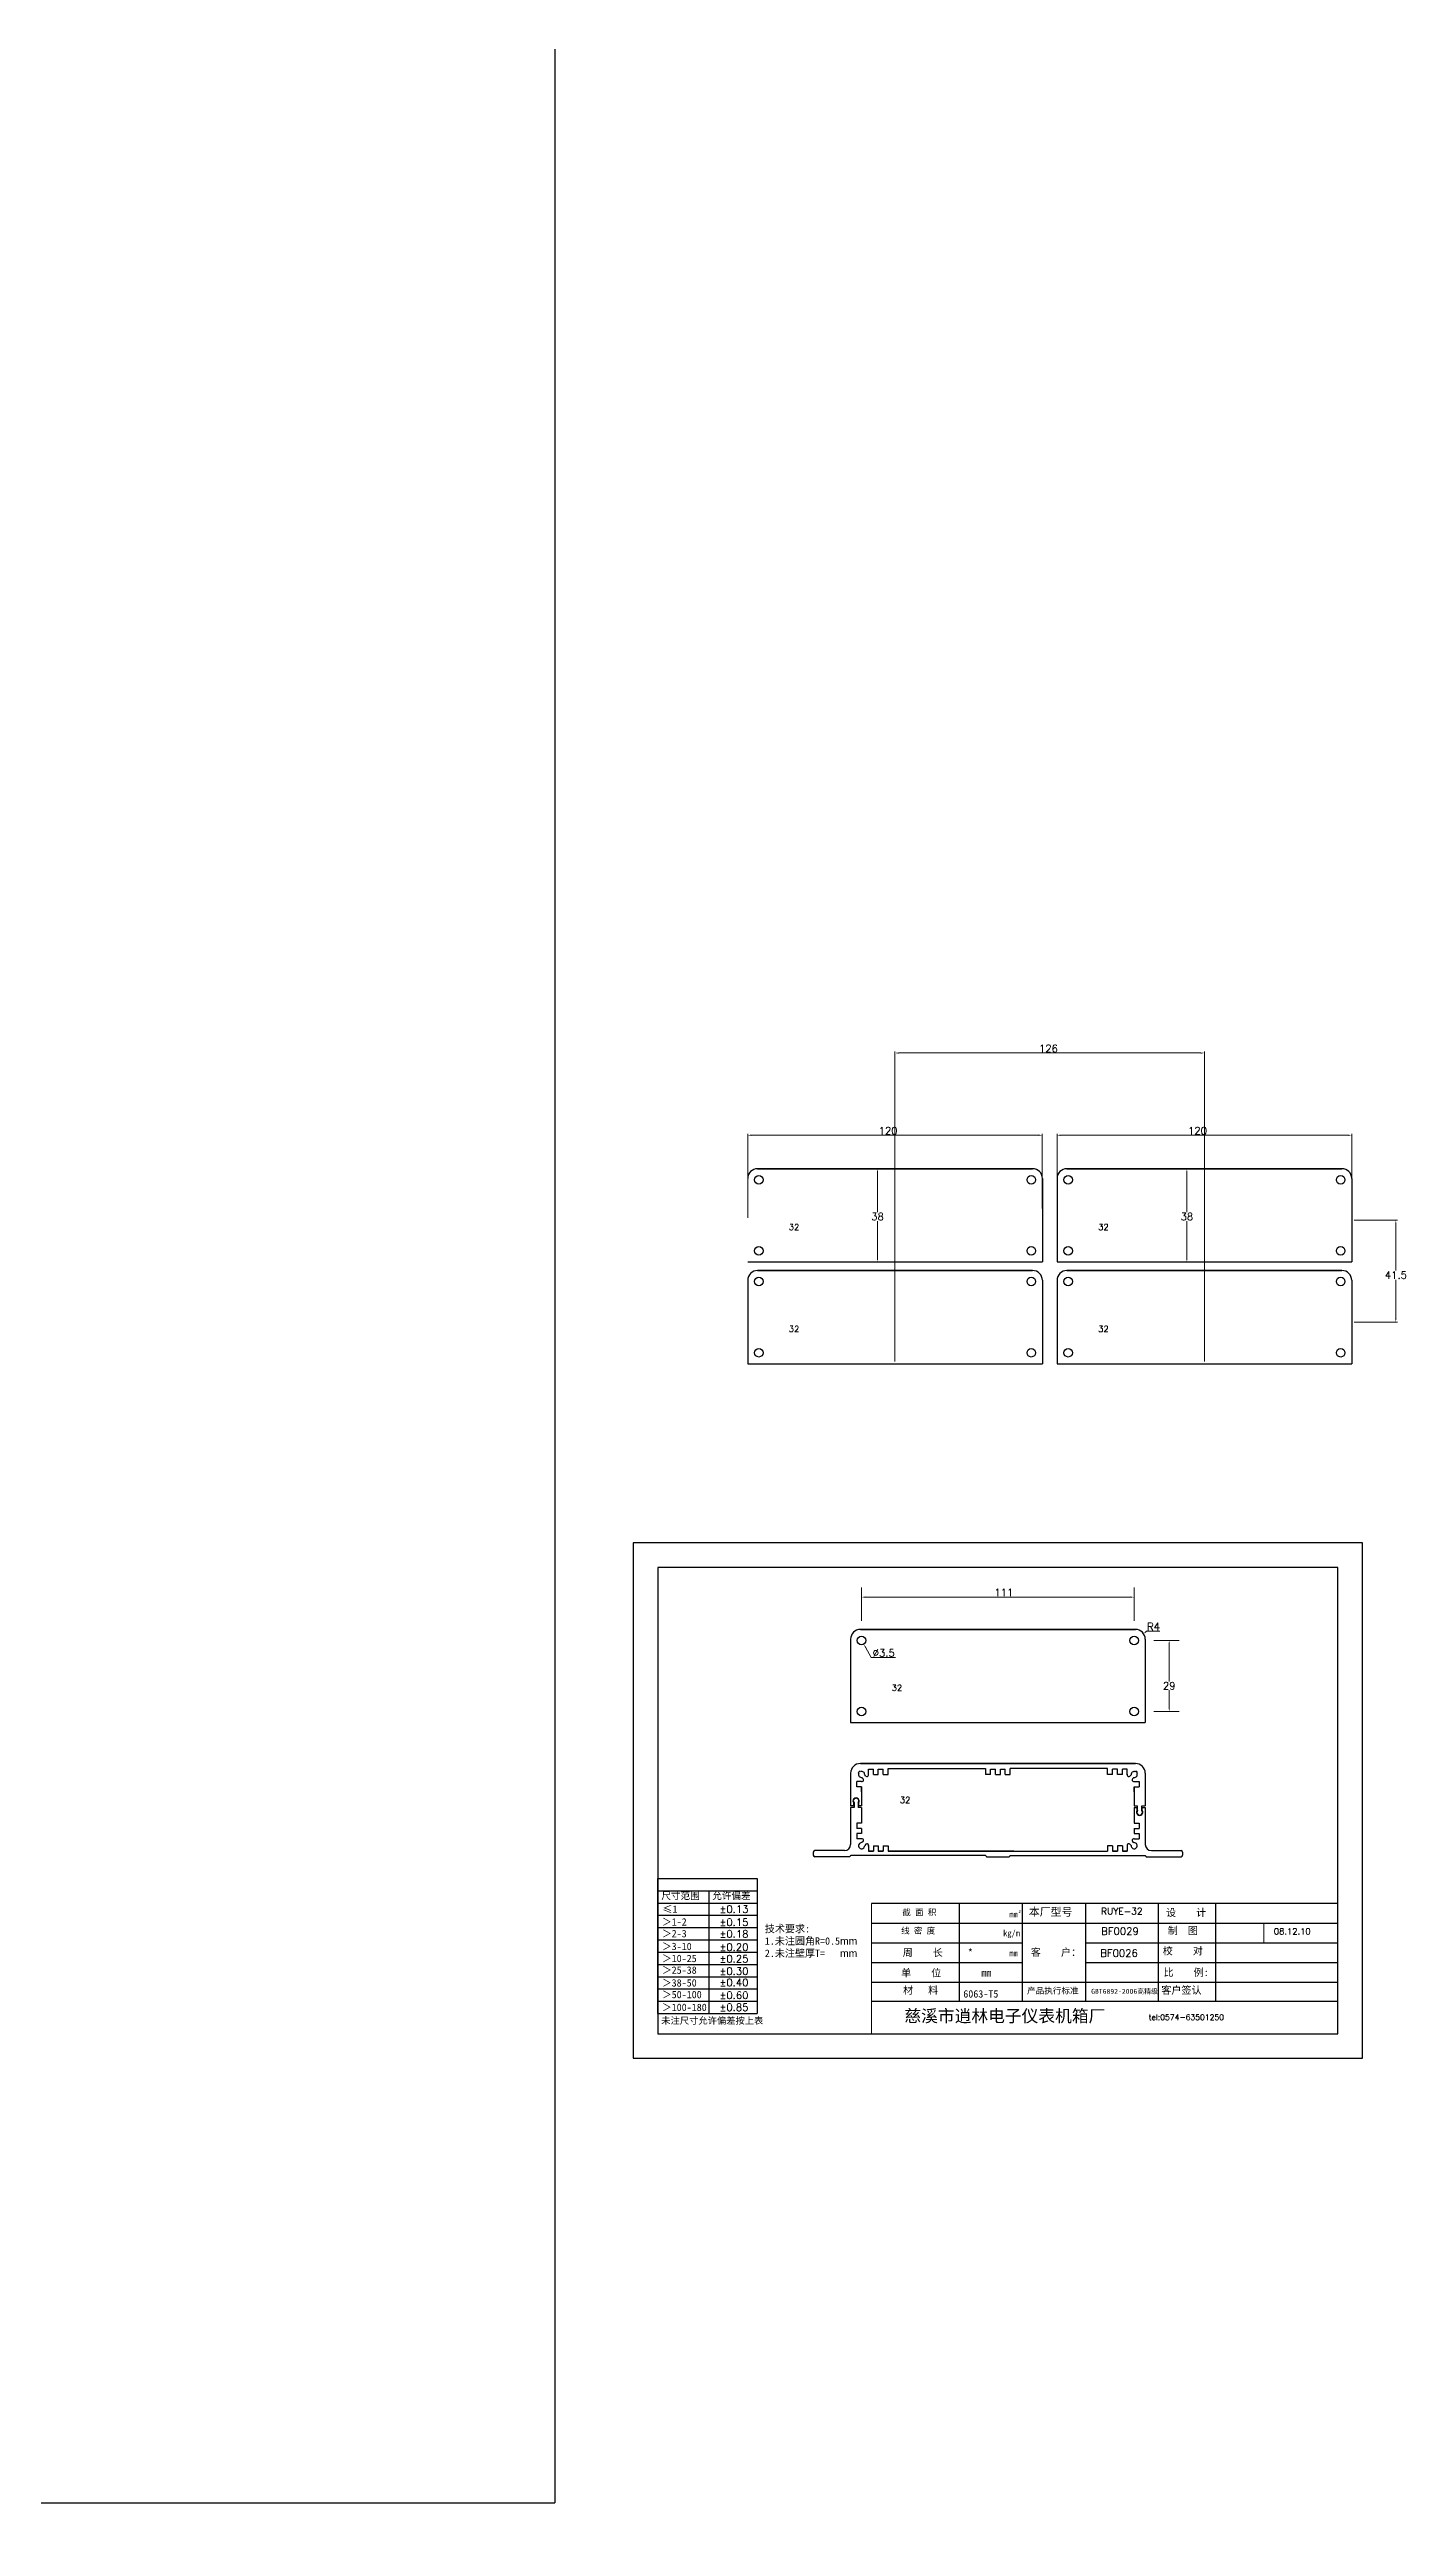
# Model space of a CAD drawing. Header units: millimetres. Extents: x 0 to 2347, y 0 to 1000.
# Drawn here: x 1794 to 2347, y 0 to 1000 of the extents above; entities that cross this region are included whole.
import ezdxf

# ---------------------------------------------------------------- set-up
doc = ezdxf.new("R2010")
doc.units = ezdxf.units.MM
doc.header["$PDMODE"] = 2
doc.header["$PDSIZE"] = 3
doc.layers.add('BORDERLINE', color=7, linetype='Continuous')
doc.styles.get("Standard").update_dxf_attribs({"font": 'txt.shx', "height": 3})
doc.dimstyles.new('ISO-25$0', dxfattribs={"dimtxt": 3.5, "dimasz": 1.5, "dimexe": 0.6, "dimexo": 1, "dimgap": 0.3, "dimtad": 1, "dimtih": 1, "dimtoh": 1, "dimdec": 1, "dimdsep": 46, "dimtxsty": 'Standard', "dimcen": 0, "dimclrd": 256, "dimclre": 256, "dimclrt": 256, "dimaunit": 1, "dimadec": 0, "dimazin": 3, "dimtfac": 1, "dimtdec": 1, "dimtofl": 0, "dimtmove": 0, "dimatfit": 3, "dimfxl": 0, "dimlwd": 9, "dimlwe": 9, "dimarcsym": 0})
doc.dimstyles.new('ISO-25$3', dxfattribs={"dimtxt": 3.5, "dimasz": 1.5, "dimexe": 1, "dimexo": 1, "dimgap": 0.3, "dimtad": 1, "dimtih": 1, "dimtoh": 1, "dimdec": 1, "dimdsep": 46, "dimtxsty": 'Standard', "dimcen": 0, "dimclrd": 256, "dimclre": 256, "dimclrt": 256, "dimaunit": 1, "dimadec": 0, "dimazin": 3, "dimtfac": 1, "dimtdec": 1, "dimtofl": 0, "dimtmove": 0, "dimatfit": 3, "dimfxl": 0, "dimlwd": 9, "dimlwe": 9, "dimarcsym": 0})
doc.dimstyles.new('ISO-25$4', dxfattribs={"dimtxt": 3.5, "dimasz": 0.8, "dimexe": 1, "dimexo": 1, "dimgap": 0.3, "dimtad": 1, "dimtih": 1, "dimtoh": 1, "dimdec": 1, "dimdsep": 46, "dimtxsty": 'Standard', "dimcen": 0, "dimclrd": 256, "dimclre": 256, "dimclrt": 256, "dimaunit": 1, "dimadec": 0, "dimazin": 3, "dimtfac": 1, "dimtdec": 1, "dimtofl": 0, "dimtmove": 0, "dimatfit": 3, "dimfxl": 0, "dimlwd": 9, "dimlwe": 9, "dimarcsym": 0})

# ---------------------------------------------------------------- blocks, each defined once
blk = doc.blocks.new('*D1')
at = {"lineweight": 9}
for p, q in [((2243.9, 351.5), (2254.2, 351.5)), ((2250.2, 350), (2250.2, 334.8)), ((2250.2, 324), (2250.2, 331.2)), ((2243.9, 322.5), (2254.2, 322.5))]:
    blk.add_line(p, q, dxfattribs=at)
for points in [[(2249.9, 350), (2250.4, 350), (2250.2, 351.5)], [(2249.9, 324), (2250.4, 324), (2250.2, 322.5)]]:
    blk.add_solid(points)
at = {"layer": 'Defpoints', "color": 0}
for p in [(2235.9, 351.5), (2235.9, 322.5), (2250.2, 322.5)]:
    blk.add_point(p, dxfattribs=at)
at = {"insert": (2250.2, 333), "char_height": 3, "attachment_point": 5}
blk.add_mtext('29', dxfattribs=at)
blk = doc.blocks.new('*D6')
at = {"lineweight": 9}
for p, q in [((2124.9, 359.5), (2124.9, 373.1)), ((2235.9, 359.5), (2235.9, 373.1)), ((2126.4, 369.1), (2234.4, 369.1))]:
    blk.add_line(p, q, dxfattribs=at)
for points in [[(2126.4, 369.4), (2126.4, 368.9), (2124.9, 369.1)], [(2234.4, 369.4), (2234.4, 368.9), (2235.9, 369.1)]]:
    blk.add_solid(points)
at = {"layer": 'Defpoints', "color": 0}
for p in [(2235.9, 369.1), (2124.9, 351.5), (2235.9, 351.5)]:
    blk.add_point(p, dxfattribs=at)
at = {"insert": (2182.8, 371), "char_height": 3, "attachment_point": 5}
blk.add_mtext('111', dxfattribs=at)
blk = doc.blocks.new('*D7')
at = {"lineweight": 9}
for p, q in [((2128.8, 344.5), (2126.5, 348.7)), ((2138.7, 344.5), (2128.8, 344.5))]:
    blk.add_line(p, q, dxfattribs=at)
blk.add_solid([(2126.7, 348.8), (2126.3, 348.5), (2125.8, 350)])
at = {"layer": 'Defpoints', "color": 0}
for p in [(2124.1, 353), (2125.8, 350)]:
    blk.add_point(p, dxfattribs=at)
at = {"insert": (2133.9, 346.4), "char_height": 3, "attachment_point": 5}
blk.add_mtext('∅3.5', dxfattribs=at)
blk = doc.blocks.new('*D8')
at = {"lineweight": 9}
for p, q in [((2241, 355.2), (2240.4, 354.7)), ((2246.3, 355.2), (2241, 355.2))]:
    blk.add_line(p, q, dxfattribs=at)
blk.add_solid([(2240.3, 354.8), (2240.4, 354.6), (2239.7, 354.3)])
at = {"layer": 'Defpoints', "color": 0}
for p in [(2236.4, 352), (2239.7, 354.3)]:
    blk.add_point(p, dxfattribs=at)
at = {"insert": (2243.8, 357.1), "char_height": 3, "attachment_point": 5}
blk.add_mtext('R4', dxfattribs=at)
blk = doc.blocks.new('*D9')
at = {"lineweight": 9}
for p, q in [((2138.5, 465.2), (2138.5, 591.5)), ((2140, 590.9), (2263, 590.9)), ((2264.5, 465.2), (2264.5, 591.5))]:
    blk.add_line(p, q, dxfattribs=at)
for points in [[(2140, 591.1), (2140, 590.6), (2138.5, 590.9)], [(2263, 591.1), (2263, 590.6), (2264.5, 590.9)]]:
    blk.add_solid(points)
at = {"layer": 'Defpoints', "color": 0}
for p in [(2264.5, 590.9), (2138.5, 464.2), (2264.5, 464.2)]:
    blk.add_point(p, dxfattribs=at)
at = {"insert": (2201, 592.7), "char_height": 3, "attachment_point": 5}
blk.add_mtext('126', dxfattribs=at)
blk = doc.blocks.new('*D10')
at = {"lineweight": 9}
for p, q in [((2204.5, 523.7), (2204.5, 558)), ((2206, 557.4), (2323, 557.4)), ((2324.5, 527.5), (2324.5, 558))]:
    blk.add_line(p, q, dxfattribs=at)
for points in [[(2206, 557.6), (2206, 557.1), (2204.5, 557.4)], [(2323, 557.6), (2323, 557.1), (2324.5, 557.4)]]:
    blk.add_solid(points)
at = {"layer": 'Defpoints', "color": 0}
for p in [(2324.5, 557.4), (2204.5, 522.7), (2324.5, 526.5)]:
    blk.add_point(p, dxfattribs=at)
at = {"insert": (2261.7, 559.2), "char_height": 3, "attachment_point": 5}
blk.add_mtext('120', dxfattribs=at)
blk = doc.blocks.new('*D11')
at = {"lineweight": 9}
for p, q in [((2260.7, 543.7), (2256.8, 543.7)), ((2257.4, 542.2), (2257.4, 526)), ((2257.4, 507.2), (2257.4, 522.3)), ((2260.7, 505.7), (2256.8, 505.7))]:
    blk.add_line(p, q, dxfattribs=at)
for points in [[(2257.1, 542.2), (2257.6, 542.2), (2257.4, 543.7)], [(2257.1, 507.2), (2257.6, 507.2), (2257.4, 505.7)]]:
    blk.add_solid(points)
at = {"layer": 'Defpoints', "color": 0}
for p in [(2261.7, 543.7), (2257.4, 505.7), (2261.7, 505.7)]:
    blk.add_point(p, dxfattribs=at)
at = {"insert": (2257.4, 524.2), "char_height": 3, "attachment_point": 5}
blk.add_mtext('38', dxfattribs=at)
blk = doc.blocks.new('*D12')
at = {"lineweight": 9}
for p, q in [((2134.7, 543.7), (2130.8, 543.7)), ((2131.4, 542.2), (2131.4, 526)), ((2131.4, 507.2), (2131.4, 522.3)), ((2134.7, 505.7), (2130.8, 505.7))]:
    blk.add_line(p, q, dxfattribs=at)
for points in [[(2131.1, 542.2), (2131.6, 542.2), (2131.4, 543.7)], [(2131.1, 507.2), (2131.6, 507.2), (2131.4, 505.7)]]:
    blk.add_solid(points)
at = {"layer": 'Defpoints', "color": 0}
for p in [(2135.7, 543.7), (2131.4, 505.7), (2135.7, 505.7)]:
    blk.add_point(p, dxfattribs=at)
at = {"insert": (2131.4, 524.2), "char_height": 3, "attachment_point": 5}
blk.add_mtext('38', dxfattribs=at)
blk = doc.blocks.new('*D13')
at = {"lineweight": 9}
for p, q in [((2078.5, 523.7), (2078.5, 558)), ((2080, 557.4), (2197, 557.4)), ((2198.5, 527.5), (2198.5, 558))]:
    blk.add_line(p, q, dxfattribs=at)
for points in [[(2080, 557.6), (2080, 557.1), (2078.5, 557.4)], [(2197, 557.6), (2197, 557.1), (2198.5, 557.4)]]:
    blk.add_solid(points)
at = {"layer": 'Defpoints', "color": 0}
for p in [(2198.5, 557.4), (2078.5, 522.7), (2198.5, 526.5)]:
    blk.add_point(p, dxfattribs=at)
at = {"insert": (2135.7, 559.2), "char_height": 3, "attachment_point": 5}
blk.add_mtext('120', dxfattribs=at)
blk = doc.blocks.new('*D14')
at = {"lineweight": 9}
for p, q in [((2325.5, 522.7), (2343.1, 522.7)), ((2342.5, 521.2), (2342.5, 502.2)), ((2342.5, 482.7), (2342.5, 498.5)), ((2325.5, 481.2), (2343.1, 481.2))]:
    blk.add_line(p, q, dxfattribs=at)
for points in [[(2342.2, 521.2), (2342.7, 521.2), (2342.5, 522.7)], [(2342.2, 482.7), (2342.7, 482.7), (2342.5, 481.2)]]:
    blk.add_solid(points)
at = {"layer": 'Defpoints', "color": 0}
for p in [(2324.5, 522.7), (2324.5, 481.2), (2342.5, 481.2)]:
    blk.add_point(p, dxfattribs=at)
at = {"insert": (2342.5, 500.4), "char_height": 3, "attachment_point": 5}
blk.add_mtext('41.5', dxfattribs=at)

msp = doc.modelspace()

# ---------------------------------------------------------------- linework, layer by layer
for p, q in [((2082.5145, 543.7398), (2194.5145, 543.7398)), ((2194.5145, 543.7398), (2082.5145, 543.7398)), ((2320.5145, 543.7398), (2208.5145, 543.7398)), ((2208.5145, 543.7398), (2320.5145, 543.7398)), ((2198.5145, 539.7398), (2198.5145, 526.5398)), ((2198.5145, 539.7398), (2198.5145, 505.7398)), ((2204.5145, 539.7398), (2204.5145, 505.7398)), ((2324.5145, 539.7398), (2324.5145, 505.7398)), ((2324.5145, 539.7398), (2324.5145, 526.5398)), ((2078.5145, 505.7398), (2198.5145, 505.7398)), ((2194.5145, 502.2398), (2082.5145, 502.2398)), ((2082.5145, 502.2398), (2194.5145, 502.2398)), ((2204.5145, 505.7398), (2324.5145, 505.7398)), ((2208.5145, 502.2398), (2320.5145, 502.2398)), ((2320.5145, 502.2398), (2208.5145, 502.2398)), ((2078.5145, 498.2398), (2078.5145, 464.2398)), ((2198.5145, 498.2398), (2198.5145, 464.2398)), ((2198.5145, 498.2398), (2198.5145, 485.0398)), ((2204.5145, 498.2398), (2204.5145, 464.2398)), ((2324.5145, 498.2398), (2324.5145, 485.0398)), ((2324.5145, 498.2398), (2324.5145, 464.2398)), ((2078.5145, 464.2398), (2198.5145, 464.2398)), ((2204.5145, 464.2398), (2324.5145, 464.2398)), ((2120.409, 351.994), (2120.409, 317.994)), ((2236.409, 355.994), (2124.409, 355.994)), ((2124.409, 355.994), (2236.409, 355.994)), ((2240.409, 351.994), (2240.409, 317.994)), ((2240.409, 351.994), (2240.409, 338.794)), ((2120.409, 317.994), (2240.409, 317.994)), ((2236.409, 301.3392), (2124.409, 301.3392)), ((2124.409, 301.3392), (2236.409, 301.3392)), ((2120.409, 297.3392), (2120.409, 284.1392)), ((2122.909, 291.8392), (2122.909, 294.0392)), ((2124.909, 294.0392), (2122.909, 294.0392)), ((2124.909, 291.8392), (2122.909, 291.8392)), ((2123.7454, 297.2957), (2123.5555, 297.4856)), ((2124.4525, 298.0028), (2124.2626, 298.1927)), ((2124.909, 289.8392), (2124.909, 291.8392)), ((2124.909, 289.8392), (2124.909, 291.8392)), ((2124.909, 291.8392), (2124.909, 289.8392)), ((2124.909, 291.8392), (2124.909, 289.8392)), ((2125.5433, 295.0735), (2125.0225, 295.5943)), ((2125.5433, 295.0735), (2125.0225, 295.5943)), ((2126.6747, 296.2048), (2126.1538, 296.7257)), ((2127.7059, 299.0392), (2129.7059, 299.0392)), ((2127.7059, 296.9717), (2127.7059, 299.0392)), ((2127.7059, 296.9717), (2127.7059, 299.0392)), ((2129.7059, 296.8392), (2129.7059, 299.0392)), ((2129.7059, 297.0392), (2129.7059, 299.0392)), ((2129.7059, 296.8392), (2131.7059, 296.8392)), ((2131.7059, 299.0392), (2133.7059, 299.0392)), ((2131.7059, 296.8392), (2131.7059, 299.0392)), ((2133.7059, 296.8392), (2133.7059, 299.0392)), ((2133.7059, 296.8392), (2135.7059, 296.8392)), ((2135.7059, 299.2392), (2175.409, 299.2392)), ((2135.7059, 296.8392), (2135.7059, 299.2392)), ((2175.409, 299.2392), (2175.409, 296.8392)), ((2177.409, 296.8392), (2175.409, 296.8392)), ((2177.409, 299.0392), (2179.409, 299.0392)), ((2177.409, 296.8392), (2177.409, 299.0392)), ((2177.409, 297.0392), (2177.409, 299.0392)), ((2179.409, 296.8392), (2179.409, 299.0392)), ((2179.409, 296.8392), (2181.409, 296.8392)), ((2181.409, 299.0392), (2183.409, 299.0392)), ((2181.409, 296.8392), (2181.409, 299.0392)), ((2183.409, 296.8392), (2183.409, 299.0392)), ((2183.409, 296.8392), (2185.409, 296.8392)), ((2185.409, 296.8392), (2185.409, 299.2392)), ((2225.1121, 299.2392), (2185.409, 299.2392)), ((2225.1121, 296.8392), (2225.1121, 299.2392)), ((2227.1121, 296.8392), (2225.1121, 296.8392)), ((2229.1121, 299.0392), (2227.1121, 299.0392)), ((2227.1121, 296.8392), (2227.1121, 299.0392)), ((2229.1121, 296.8392), (2229.1121, 299.0392)), ((2231.1121, 296.8392), (2229.1121, 296.8392)), ((2233.1121, 299.0392), (2231.1121, 299.0392)), ((2231.1121, 296.8392), (2231.1121, 299.0392)), ((2231.1121, 297.0392), (2231.1121, 299.0392)), ((2233.1121, 296.7066), (2233.1121, 299.0392)), ((2233.1121, 296.7066), (2233.1121, 299.0392)), ((2234.1433, 296.2048), (2234.6642, 296.7257)), ((2235.2747, 295.0735), (2235.7955, 295.5943)), ((2235.2747, 295.0735), (2235.7955, 295.5943)), ((2235.909, 294.0392), (2237.909, 294.0392)), ((2235.909, 291.8392), (2237.909, 291.8392)), ((2235.909, 289.8392), (2235.909, 291.8392)), ((2235.909, 289.8392), (2235.909, 291.8392)), ((2235.909, 291.8392), (2235.909, 289.8392)), ((2235.909, 291.8392), (2235.909, 284.1392)), ((2235.909, 291.8392), (2235.909, 289.8392)), ((2236.3655, 298.0028), (2236.5555, 298.1927)), ((2237.0727, 297.2957), (2237.2626, 297.4856)), ((2237.909, 294.0392), (2237.909, 291.8392)), ((2240.409, 297.3392), (2240.409, 284.1392)), ((2240.409, 297.3392), (2240.409, 284.1392)), ((2121.659, 284.1392), (2120.409, 284.1392)), ((2121.809, 283.3392), (2120.409, 283.3392)), ((2120.409, 283.3392), (2120.409, 268.3392)), ((2121.659, 285.2085), (2121.659, 284.1392)), ((2121.659, 285.2085), (2121.659, 284.1392)), ((2121.809, 285.2646), (2121.809, 283.3392)), ((2121.809, 285.2646), (2121.809, 283.9392)), ((2123.509, 285.2646), (2123.509, 283.3392)), ((2123.509, 285.2646), (2123.509, 283.9392)), ((2124.909, 283.3392), (2123.509, 283.3392)), ((2123.659, 285.2085), (2123.659, 284.1392)), ((2123.659, 285.2085), (2123.659, 284.1392)), ((2124.909, 284.1392), (2123.659, 284.1392)), ((2124.909, 289.8392), (2124.909, 284.1392)), ((2124.909, 283.3392), (2124.909, 277.0392)), ((2124.909, 283.3392), (2124.909, 277.0392)), ((2235.909, 284.1392), (2237.309, 284.1392)), ((2235.909, 283.3392), (2237.159, 283.3392)), ((2235.909, 283.3392), (2235.909, 277.0392)), ((2235.909, 283.3392), (2235.909, 277.0392)), ((2237.159, 282.2698), (2237.159, 283.3392)), ((2237.309, 282.2138), (2237.309, 284.1392)), ((2239.009, 284.1392), (2240.409, 284.1392)), ((2239.009, 282.2138), (2239.009, 284.1392)), ((2239.159, 282.2698), (2239.159, 283.3392)), ((2239.159, 283.3392), (2240.409, 283.3392)), ((2240.409, 283.3392), (2240.409, 268.3392)), ((2240.409, 283.3392), (2240.409, 268.3392)), ((2124.909, 277.0392), (2122.909, 277.0392)), ((2122.909, 277.0392), (2122.909, 274.8392)), ((2124.909, 274.8392), (2122.909, 274.8392)), ((2124.909, 272.8392), (2122.909, 272.8392)), ((2122.909, 272.8392), (2122.909, 270.6392)), ((2124.909, 270.6392), (2122.909, 270.6392)), ((2124.909, 274.8392), (2124.909, 272.8392)), ((2124.909, 274.8392), (2124.909, 272.8392)), ((2235.909, 277.0392), (2237.909, 277.0392)), ((2235.909, 274.8392), (2237.909, 274.8392)), ((2235.909, 274.8392), (2235.909, 272.8392)), ((2235.909, 274.8392), (2235.909, 272.8392)), ((2235.909, 272.8392), (2237.909, 272.8392)), ((2235.909, 270.6392), (2237.909, 270.6392)), ((2237.909, 277.0392), (2237.909, 274.8392)), ((2237.909, 272.8392), (2237.909, 270.6392)), ((2105.209, 265.2392), (2105.209, 263.9392)), ((2117.909, 265.8392), (2105.809, 265.8392)), ((2119.959, 263.3392), (2105.809, 263.3392)), ((2175.359, 263.8392), (2120.459, 263.8392)), ((2125.5433, 269.6048), (2125.0225, 269.084)), ((2126.6747, 268.4735), (2126.1538, 267.9526)), ((2127.7059, 267.9717), (2127.7059, 265.6392)), ((2127.7059, 267.9717), (2127.7059, 265.6392)), ((2127.7059, 267.8392), (2127.709, 267.8392)), ((2127.7059, 265.6392), (2129.7059, 265.6392)), ((2127.7059, 265.6392), (2129.7059, 265.6392)), ((2129.7059, 265.6392), (2127.7059, 265.6392)), ((2129.7059, 265.6392), (2127.9059, 265.6392)), ((2129.7059, 267.8392), (2131.7059, 267.8392)), ((2129.7059, 267.8392), (2129.7059, 265.6392)), ((2129.7059, 267.6392), (2129.7059, 265.6392)), ((2131.7059, 267.8392), (2131.7059, 265.6392)), ((2131.7059, 265.6392), (2133.7059, 265.6392)), ((2131.7059, 265.6392), (2133.7059, 265.6392)), ((2133.7059, 265.6392), (2131.7059, 265.6392)), ((2133.7059, 265.6392), (2131.7059, 265.6392)), ((2133.7059, 267.8392), (2135.7059, 267.8392)), ((2133.7059, 267.8392), (2133.7059, 265.6392)), ((2135.7059, 267.8392), (2135.7059, 265.6392)), ((2135.7059, 265.6392), (2225.1121, 265.6392)), ((2186.9121, 265.6392), (2135.7059, 265.6392)), ((2175.859, 263.3392), (2184.959, 263.3392)), ((2185.459, 263.8392), (2240.359, 263.8392)), ((2185.459, 263.8392), (2217.159, 263.8392)), ((2227.1121, 267.8392), (2225.1121, 267.8392)), ((2225.1121, 267.8392), (2225.1121, 265.6392)), ((2227.1121, 267.8392), (2227.1121, 265.6392)), ((2227.1121, 265.6392), (2229.1121, 265.6392)), ((2229.1121, 265.6392), (2227.1121, 265.6392)), ((2231.1121, 267.8392), (2229.1121, 267.8392)), ((2229.1121, 267.8392), (2229.1121, 265.6392)), ((2231.1121, 267.8392), (2231.1121, 265.6392)), ((2231.1121, 267.6392), (2231.1121, 265.6392)), ((2231.1121, 265.6392), (2233.1121, 265.6392)), ((2233.1121, 265.6392), (2231.1121, 265.6392)), ((2233.1121, 267.8392), (2233.109, 267.8392)), ((2233.1121, 267.9717), (2233.1121, 265.6392)), ((2233.1121, 267.9717), (2233.1121, 265.6392)), ((2234.1433, 268.4735), (2234.6642, 267.9526)), ((2235.2747, 269.6048), (2235.7955, 269.084)), ((2240.859, 263.3392), (2255.009, 263.3392)), ((2240.859, 263.3392), (2255.009, 263.3392)), ((2242.909, 265.8392), (2255.009, 265.8392)), ((2242.909, 265.8392), (2254.809, 265.8392)), ((2255.609, 265.2392), (2255.609, 263.9392)), ((2255.609, 265.2392), (2255.609, 263.9392)), ((2041.909, 199.4569), (2041.909, 254.4569)), ((2041.909, 254.4569), (2082.3178, 254.4569)), ((2082.3178, 254.4569), (2082.3178, 199.4569)), ((2041.909, 249.4569), (2082.3178, 249.4569)), ((2041.909, 244.4569), (2082.3178, 244.4569)), ((2062.7749, 199.4569), (2062.7749, 249.4569)), ((2041.909, 239.4569), (2082.3178, 239.4569)), ((2041.909, 234.4569), (2082.3178, 234.4569)), ((2041.909, 229.4569), (2082.3178, 229.4569)), ((2041.909, 224.4569), (2082.3178, 224.4569)), ((2041.909, 219.4569), (2082.3178, 219.4569)), ((2041.909, 214.4569), (2082.3178, 214.4569)), ((2041.909, 209.4569), (2082.3178, 209.4569)), ((2041.909, 204.4569), (2082.3178, 204.4569)), ((2041.909, 199.4569), (2082.3178, 199.4569))]:
    msp.add_line(p, q)
at = {"lineweight": -3}
for p, q in [((2318.909, 244.277), (2128.909, 244.277)), ((2164.6233, 244.277), (2164.6233, 204.277)), ((2190.3376, 244.277), (2190.3376, 204.277)), ((2216.0519, 244.277), (2216.0519, 204.277)), ((2245.7025, 244.277), (2245.7025, 204.277)), ((2269.049, 244.277), (2269.049, 204.277)), ((2128.909, 236.277), (2318.909, 236.277)), ((2128.909, 228.277), (2190.3376, 228.277)), ((2128.909, 220.277), (2190.3376, 220.277)), ((2216.0519, 228.277), (2318.909, 228.277)), ((2216.0519, 220.277), (2318.909, 220.277)), ((2128.909, 212.277), (2318.909, 212.277)), ((2318.909, 204.277), (2128.909, 204.277))]:
    msp.add_line(p, q, dxfattribs=at)
at = {"lineweight": 9, "ltscale": 0.25}
for p, q in [((2128.909, 244.277), (2128.909, 191.2253)), ((2288.6879, 236.277), (2288.6879, 228.277))]:
    msp.add_line(p, q, dxfattribs=at)
for points in [[(2328.909, 181.2253), (2328.909, 391.2253), (2031.909, 391.2253), (2031.909, 181.2253)], [(2041.909, 191.2253), (2318.909, 191.2253), (2318.909, 381.2253), (2041.909, 381.2253)]]:
    msp.add_lwpolyline(points, close=True)
for centre in [(2083.0145, 539.2398), (2083.0145, 539.2398), (2194.0145, 539.2398), (2194.0145, 539.2398), (2209.0145, 539.2398), (2209.0145, 539.2398), (2320.0145, 539.2398), (2320.0145, 539.2398), (2083.0145, 510.2398), (2194.0145, 510.2398), (2209.0145, 510.2398), (2320.0145, 510.2398), (2083.0145, 497.7398), (2083.0145, 497.7398), (2194.0145, 497.7398), (2194.0145, 497.7398), (2209.0145, 497.7398), (2209.0145, 497.7398), (2320.0145, 497.7398), (2320.0145, 497.7398), (2083.0145, 468.7398), (2194.0145, 468.7398), (2209.0145, 468.7398), (2320.0145, 468.7398), (2124.909, 351.494), (2124.909, 351.494), (2235.909, 351.494), (2235.909, 351.494), (2124.909, 322.494), (2235.909, 322.494)]:
    msp.add_circle(centre, 1.75)
for centre, radius, start, end in [((2082.5145, 539.7398), 4, 90, 180), ((2194.5145, 539.7398), 4, 0, 90), ((2208.5145, 539.7398), 4, 90, 180), ((2320.5145, 539.7398), 4, 0, 90), ((2082.5145, 498.2398), 4, 90, 180), ((2194.5145, 498.2398), 4, 0, 90), ((2208.5145, 498.2398), 4, 90, 180), ((2320.5145, 498.2398), 4, 0, 90), ((2124.409, 351.994), 4, 90, 180), ((2236.409, 351.994), 4, 0, 90), ((2124.409, 297.3392), 4, 90, 180), ((2236.409, 297.3392), 4, 0, 90), ((2124.909, 296.8392), 1.5, 115.5287794, 154.4712206), ((2124.909, 296.8392), 1.25, 158.5781785, 275.2081805), ((2124.909, 296.8392), 1.25, 354.7918195, 111.4218215), ((2124.909, 296.8392), 2.8, 270, 275.4788036), ((2125.1191, 294.6492), 0.6, 275.4788036, 45), ((2127.099, 296.6291), 0.6, 225, 354.5211964), ((2124.909, 296.8392), 2.8, 354.5211964, 2.7130825), ((2124.909, 296.8392), 2.8, 354.5211964, 2.7130825), ((2235.909, 296.8392), 2.8, 177.2869175, 185.4788036), ((2235.909, 296.8392), 2.8, 177.2869175, 185.4788036), ((2233.7191, 296.6291), 0.6, 185.4788036, 315), ((2235.909, 296.8392), 1.25, 68.5781785, 185.2081805), ((2235.699, 294.6492), 0.6, 135, 264.5211964), ((2235.909, 296.8392), 2.8, 264.5211964, 270), ((2235.909, 296.8392), 1.25, 264.7918195, 21.4218215), ((2235.909, 296.8392), 1.5, 25.5287794, 64.4712206), ((2122.659, 286.0392), 1.3, 320.2848628, 219.7151372), ((2122.659, 286.0392), 1.3, 320.2848628, 219.7151372), ((2122.659, 286.0392), 1.15, 317.6573945, 222.3426055), ((2122.659, 286.0392), 1.15, 317.6573945, 222.3426055), ((2238.159, 281.4392), 1.3, 140.2848628, 39.7151372), ((2238.159, 281.4392), 1.15, 137.6573945, 42.3426055), ((2124.909, 267.8392), 2.8, 84.5211964, 90), ((2125.1191, 270.0291), 0.6, 315, 84.5211964), ((2235.699, 270.0291), 0.6, 95.4788036, 225), ((2235.909, 267.8392), 2.8, 90, 95.4788036), ((2105.809, 265.2392), 0.6, 90, 180), ((2105.809, 263.9392), 0.6, 180, 270), ((2117.909, 268.3392), 2.5, 270, 0), ((2119.959, 263.5892), 0.25, 270, 0), ((2120.459, 263.5892), 0.25, 90, 180), ((2124.909, 267.8392), 1.25, 84.7918195, 5.2081805), ((2127.099, 268.0492), 0.6, 5.4788036, 135), ((2124.909, 267.8392), 2.8, 357.2869175, 5.4788036), ((2175.359, 263.5892), 0.25, 0, 90), ((2175.859, 263.5892), 0.25, 180, 270), ((2184.959, 263.5892), 0.25, 270, 0), ((2185.459, 263.5892), 0.25, 90, 180), ((2235.909, 267.8392), 2.8, 174.5211964, 182.7130825), ((2233.7191, 268.0492), 0.6, 45, 174.5211964), ((2235.909, 267.8392), 1.25, 174.7918195, 95.2081805), ((2240.359, 263.5892), 0.25, 360, 90), ((2240.359, 263.5892), 0.25, 0, 90), ((2242.909, 268.3392), 2.5, 180, 270), ((2242.909, 268.3392), 2.5, 180, 270), ((2240.859, 263.5892), 0.25, 180, 270), ((2240.859, 263.5892), 0.25, 180, 270), ((2255.009, 265.2392), 0.6, 0, 90), ((2255.009, 263.9392), 0.6, 270, 0)]:
    msp.add_arc(centre, radius, start, end)
at = {"layer": 'BORDERLINE', "color": 1}
for p in [(2000, 1000), (0, 0)]:
    msp.add_line(p, (2000, 0), dxfattribs=at)

# ---------------------------------------------------------------- texts
at = {"color": 3, "attachment_point": 1}
for s, insert, char_height, width in [('32', (2095.2442, 521.1868), 2.5, 12.000979), ('32', (2221.2442, 521.1868), 2.5, 12.000979), ('32', (2095.2442, 479.6868), 2.5, 12.000979), ('32', (2221.2442, 479.6868), 2.5, 12.000979), ('32', (2137.1387, 333.441), 2.5, 12.000979), ('{\\fSimHei|b0|i0|c134|p2;\\C256;截 面 积}', (2141.455, 241.94), 2.5, 23.984113), ('{\\fSimSun|b0|i0|c134|p54;\\C256;本厂型号}', (2193.0169, 242.5066), 3.25, 22.202621), ('RUYE-32', (2222.4221, 242.4684), 2.7, 21.827167), ('{\\fSimHei|b0|i0|c134|p2;\\C256;线 密 度}', (2140.9788, 234.4541), 2.5, 17.580537), ('BF0029', (2222.4859, 234.4973), 3, 17.428128), ('08.12.10', (2292.7966, 234.1522), 2.5, 20.842045), ('BF0026', (2222.123, 225.5753), 3, 21.733123), ('{\\fSimSun|b0|i0|c134|p2;\\C0;材   料}', (2141.7796, 210.4319), 3, 19.429036)]:
    msp.add_mtext(s, dxfattribs=dict(at, insert=insert, char_height=char_height, width=width))
at = {"attachment_point": 1}
for s, insert, char_height, width in [('32', (2140.4598, 287.7172), 2.5, 12.000979), ('\\fTxt|b0|i0|c134|p2;尺寸范围', (2043.3483, 249.0161), 3, 24.7434), ('\\fTxt|b0|i0|c134|p2;≤1', (2043.7871, 243.4772), 3, 23.2304), ('\\fTxt|b0|i0|c134|p2;允许偏差', (2064.0732, 249.0161), 3, 24.7434), ('%%p0.13', (2067.0027, 243.4772), 3, 20.9967), ('{\\fSimSun|b0|i0|c134|p2;设    计}', (2248.8753, 242.0679), 3, 17.2095), ('\\fTxt|b0|i0|c134|p2;＞1-2', (2043.6381, 238.2714), 3, 25.1663), ('\\fTxt|b0|i0|c134|p2;＞2-3', (2043.6381, 233.5118), 3, 25.1663), ('%%p0.15', (2067.0027, 238.1226), 3, 20.9967), ('%%p0.18', (2067.0027, 233.3631), 3, 20.9967), ('{\\fSimSun|b0|i0|c134|p2;技术要求:\\P1.未注圆角R=0.5\\fArial|b0|i0|c0|p32;mm\\fSimSun|b0|i0|c134|p2;\\P2.未注壁厚T=   \\fArial|b0|i0|c0|p32;mm}', (2085.4849, 235.4989), 3, 57.999557), ('{\\fSimSun|b0|i0|c134|p2;制  图}', (2249.6125, 234.7524), 3, 17.2095), ('\\fTxt|b0|i0|c134|p2;＞3-10', (2043.6381, 228.306), 3, 25.1663), ('\\fTxt|b0|i0|c134|p2;＞10-25', (2043.6381, 223.3977), 3, 25.1663), ('%%p0.20', (2067.0027, 228.0085), 3, 20.9967), ('%%p0.25', (2067.0027, 223.2489), 3, 20.9967), ('{\\fSimSun|b0|i0|c134|p2;校    对}', (2247.5349, 226.4383), 3, 17.2095), ('\\fTxt|b0|i0|c134|p2;＞25-38', (2043.6381, 218.6381), 3, 25.1663), ('\\fTxt|b0|i0|c134|p2;＞38-50', (2043.6381, 213.4323), 3, 25.1663), ('%%p0.30', (2067.0027, 218.1919), 3, 20.9967), ('%%p0.40', (2067.0027, 213.581), 3, 20.9967), ('\\fISOCP|b0|i0|c134|p2;客户签认', (2246.9756, 210.4598), 3, 17.2095), ('\\fTxt|b0|i0|c134|p2;＞50-100', (2043.6381, 208.6727), 3, 25.1663), ('\\fTxt|b0|i0|c134|p2;＞100-180', (2043.6381, 203.4669), 3, 25.1663), ('%%p0.60', (2067.0027, 208.3752), 3, 20.9967), ('%%p0.85', (2067.0027, 203.4669), 3, 20.9967), ('\\fTxt|b0|i0|c134|p2;未注尺寸允许偏差按上表', (2043.2914, 197.9054), 2.7, 63.428)]:
    msp.add_mtext(s, dxfattribs=dict(at, insert=insert, char_height=char_height, width=width))
at = {"lineweight": 70, "char_height": 2.5, "width": 113.5994, "attachment_point": 1}
for s, insert in [('{\\fSimSun|b0|i0|c134|p2;mm}', (2185.0813, 241.1098)), ('{\\fSimSun|b0|i0|c134|p2;kg/m}', (2182.5492, 233.4625)), ('{\\fSimSun|b0|i0|c134|p2;mm}', (2185.0813, 225.3047)), ('{\\fSimSun|b0|i0|c134|p2;产品执行标准   \\H0.8x;GBT6892-2006高精级}', (2192.2857, 209.9931))]:
    msp.add_mtext(s, dxfattribs=dict(at, insert=insert))
at = {"lineweight": -3, "insert": (2188.7966, 241.7048), "char_height": 1.25, "width": 8.353972, "attachment_point": 1}
msp.add_mtext('{\\fSimSun|b0|i0|c134|p2;2}', dxfattribs=at)
at = {"char_height": 3, "attachment_point": 1}
for s, insert in [('{\\fSimSun|b0|i0|c134|p2;周    长     *}', (2141.6399, 225.7741)), ('{\\fSimSun|b0|i0|c134|p2; 客    户：     }', (2191.8076, 225.9074)), ('{\\fSimSun|b0|i0|c134|p2;单    位        mm}', (2140.9946, 217.5197)), ('{\\fSimSun|b0|i0|c134|p2;比    例:}', (2247.8904, 217.7182)), ('{\\fSimSun|b0|i0|c134|p2;6063-T5}', (2166.3158, 208.9405))]:
    msp.add_mtext(s, dxfattribs=dict(at, insert=insert))
at = {"lineweight": 9, "ltscale": 0.25, "attachment_point": 1}
for s, insert, char_height, width in [('{\\fSimSun|b0|i0|c134|p2;慈溪市逍林电子仪表机箱厂}', (2142.3296, 200.963), 5, 183.490713), ('tel:0574-63501250', (2241.8405, 199.0598), 2.278386, 89.953294)]:
    msp.add_mtext(s, dxfattribs=dict(at, insert=insert, char_height=char_height, width=width))

# ---------------------------------------------------------------- dimensions: what is measured, and where the dimension line sits
for base, p1, p2, picture, middle in [((2264.5145, 590.8553), (2138.5145, 464.2398), (2264.5145, 464.2398), '*D9', (2201.0402, 590.8553)), ((2198.5145, 557.3936), (2078.5145, 522.7398), (2198.5145, 526.5398), '*D13', (2135.6537, 557.3936)), ((2324.5145, 557.3936), (2204.5145, 522.7398), (2324.5145, 526.5398), '*D10', (2261.6537, 557.3936))]:
    dim = msp.add_linear_dim(base=base, p1=p1, p2=p2, dimstyle='ISO-25$0')
    dim.commit()
    dim.dimension.update_dxf_attribs({"geometry": picture, "text_midpoint": middle, "dimtype": 160})
for base, p1, p2, picture, middle in [((2131.3803, 505.7398), (2135.6537, 543.7398), (2135.6537, 505.7398), '*D12', (2131.3803, 524.181)), ((2257.3803, 505.7398), (2261.6537, 543.7398), (2261.6537, 505.7398), '*D11', (2257.3803, 524.181)), ((2342.4658, 481.2398), (2324.5145, 522.7398), (2324.5145, 481.2398), '*D14', (2342.4658, 500.3762))]:
    dim = msp.add_linear_dim(base=base, p1=p1, p2=p2, angle=90, dimstyle='ISO-25$0')
    dim.commit()
    dim.dimension.update_dxf_attribs({"geometry": picture, "text_midpoint": middle, "dimtype": 160})
at = {"color": 3}
dim = msp.add_linear_dim(base=(2235.909, 369.1447), p1=(2124.909, 351.494), p2=(2235.909, 351.494), dimstyle='ISO-25$0', override={"dimtxt": 5, "dimexe": 4, "dimexo": 8, "dimdec": 3, "dimtdec": 3, "dimtmove": 1}, dxfattribs=at)
dim.commit()
dim.dimension.update_dxf_attribs({"geometry": '*D6', "text_midpoint": (2182.7754, 369.1447), "dimtype": 160})
dim = msp.add_diameter_dim_2p(p1=(2124.057, 353.0226), p2=(2125.761, 349.9654), dimstyle='ISO-25$3', override={"dimtxt": 5, "dimexe": 4, "dimexo": 8, "dimdec": 3, "dimtdec": 3, "dimtmove": 1}, dxfattribs=at)
dim.commit()
dim.dimension.update_dxf_attribs({"geometry": '*D7', "text_midpoint": (2133.9072, 346.4382)})
dim = msp.add_linear_dim(base=(2250.167, 322.494), p1=(2235.909, 351.494), p2=(2235.909, 322.494), angle=90, dimstyle='ISO-25$0', override={"dimtxt": 5, "dimexe": 4, "dimexo": 8, "dimdec": 3, "dimtdec": 3, "dimtmove": 1}, dxfattribs=at)
dim.commit()
dim.dimension.update_dxf_attribs({"geometry": '*D1', "text_midpoint": (2250.167, 333.0008), "dimtype": 160})
dim = msp.add_radius_dim(center=(2236.409, 351.994), mpoint=(2239.6936, 354.2769), dimstyle='ISO-25$4', override={"dimtxt": 5, "dimexe": 4, "dimexo": 8, "dimdec": 3, "dimtdec": 3, "dimtmove": 1}, dxfattribs=at)
dim.commit()
dim.dimension.update_dxf_attribs({"geometry": '*D8', "text_midpoint": (2241.0074, 355.19), "dimtype": 164})

doc.saveas('drawing.dxf')
